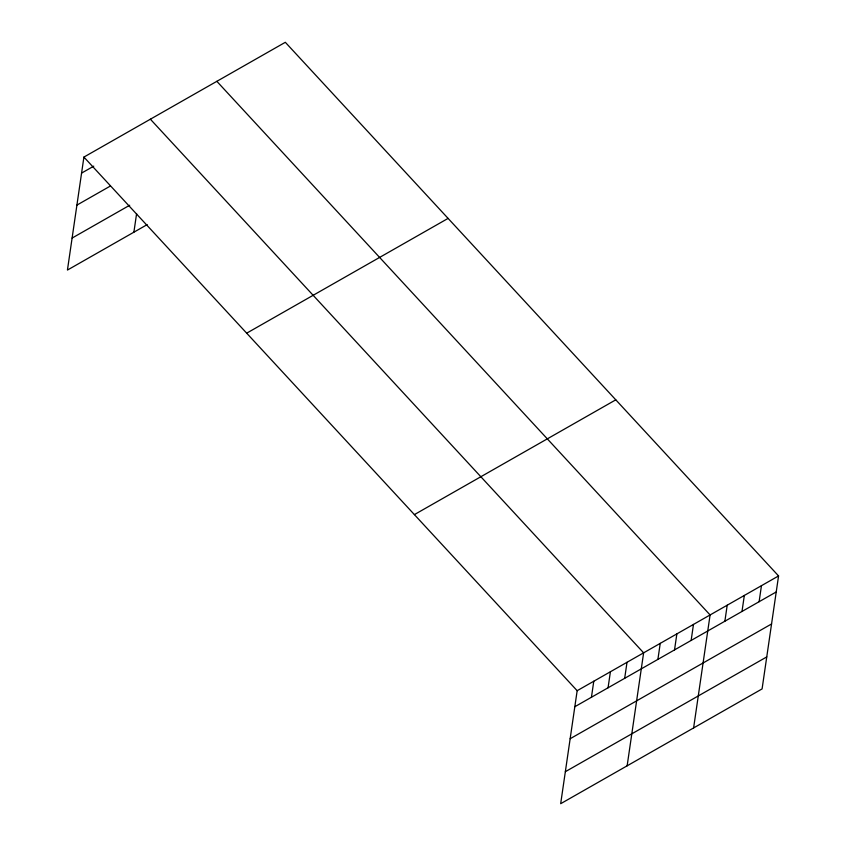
<?xml version="1.0" encoding="UTF-8"?>
<svg xmlns="http://www.w3.org/2000/svg" width="846" height="846" viewBox="0 0 846 846"><rect width="100%" height="100%" fill="white"/><g stroke="black" fill="none" stroke-linecap="round" stroke-linejoin="round"><path stroke-width="1.27" d="M83.913 157.081L577.162 690.706L560.676 803.7L762.087 688.919L778.563 575.936L285.324 42.3L83.913 157.081L67.437 270.064L147.183 224.613M133.89 232.185L136.587 213.731M591.439 697.263L593.776 681.242M608.063 687.798L610.4 671.777M624.676 678.323L627.013 662.302M627.14 765.82L643.626 652.837L150.376 119.201M657.902 659.383L660.24 643.362M674.526 649.918L676.863 633.897M691.14 640.454L693.477 624.422M693.604 727.951L710.09 614.957L216.84 81.322M724.874 621.228L727.211 605.207M741.995 611.468L744.332 595.447M759.116 601.707L761.453 585.686M81.576 173.102L93.758 166.154M76.912 205.102L110.139 186.162M72.1 238.064L129.702 205.24M246.683 333.176L448.094 218.395M414.392 514.611L615.793 399.83M577.162 690.706L778.563 575.936M574.825 706.727L776.226 591.957M570.162 738.727L771.563 623.957M565.35 771.7L766.751 656.919"/></g></svg>
